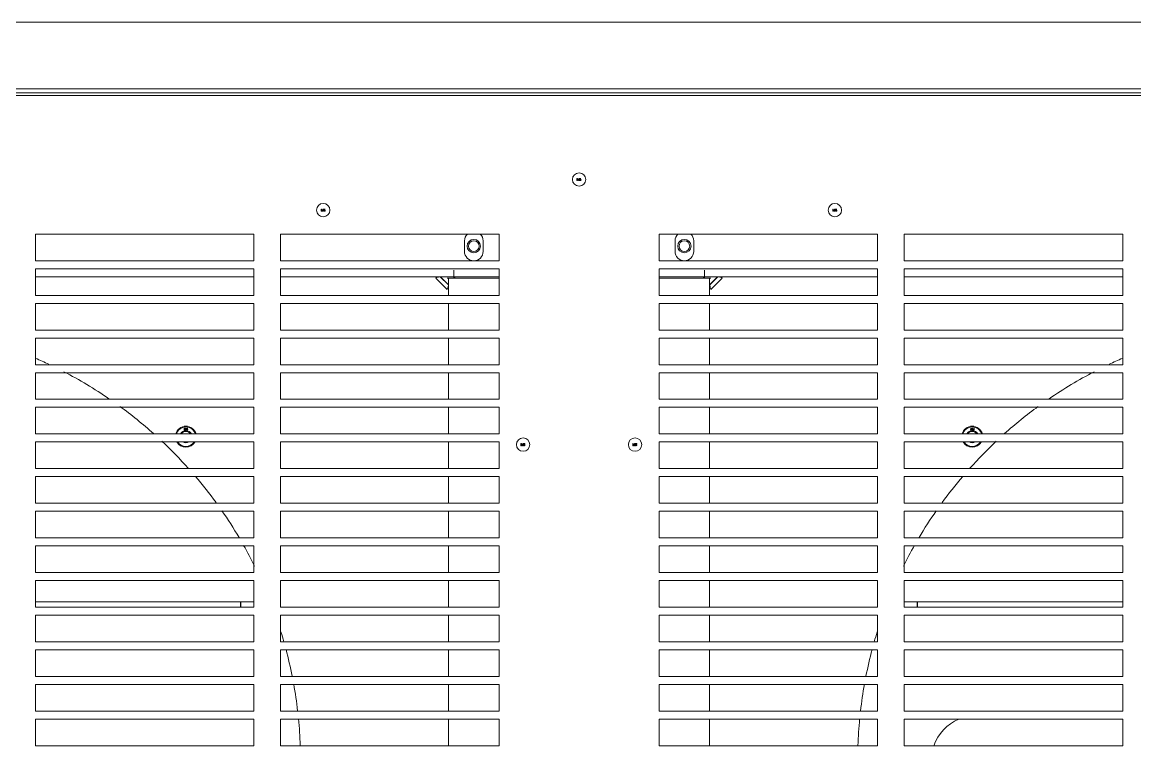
# Model space of a CAD drawing. Header units: inches. Extents: x -4705 to 38647, y 7098 to 31800.
# Drawn here: x 4920.7 to 5338.1, y 29159.6 to 29431.1 of the extents above; entities that cross this region are included whole.
import ezdxf

# ---------------------------------------------------------------- set-up
doc = ezdxf.new("R2010")
doc.units = ezdxf.units.IN
doc.header["$LTSCALE"] = 10
doc.header["$MEASUREMENT"] = 0
doc.layers.get('0').update_dxf_attribs({"lineweight": 0})

msp = doc.modelspace()

# ---------------------------------------------------------------- linework, layer by layer
at = {"color": 7, "linetype": 'Continuous'}
for p, q in [((4607.142, 29431.066), (5652.142, 29431.066)), ((4589.642, 29404.566), (5669.642, 29404.566)), ((4607.142, 29406.066), (5652.142, 29406.066)), ((4590.642, 29403.566), (5668.642, 29403.566)), ((5128.842, 29372.466), (5128.842, 29371.666)), ((5128.992, 29372.466), (5128.842, 29372.466)), ((5128.842, 29371.666), (5128.942, 29371.666)), ((5128.942, 29371.666), (5128.942, 29372.295)), ((5128.942, 29372.295), (5129.176, 29371.666)), ((5129.242, 29371.751), (5128.992, 29372.466)), ((5129.176, 29371.666), (5129.309, 29371.666)), ((5129.492, 29372.466), (5129.242, 29371.751)), ((5129.309, 29371.666), (5129.542, 29372.295)), ((5129.642, 29372.466), (5129.492, 29372.466)), ((5129.542, 29372.295), (5129.542, 29371.666)), ((5129.542, 29371.666), (5129.642, 29371.666)), ((5129.642, 29371.666), (5129.642, 29372.466)), ((5129.776, 29372.466), (5129.776, 29372.023)), ((5130.342, 29372.466), (5129.776, 29372.466)), ((5129.776, 29372.023), (5129.892, 29372.023)), ((5129.776, 29371.87), (5129.809, 29371.802)), ((5129.876, 29371.87), (5129.776, 29371.87)), ((5129.809, 29371.802), (5129.859, 29371.734)), ((5129.859, 29372.108), (5129.859, 29372.38)), ((5129.859, 29372.38), (5130.342, 29372.38)), ((5129.942, 29372.159), (5129.859, 29372.108)), ((5129.859, 29371.734), (5129.942, 29371.683)), ((5129.909, 29371.802), (5129.876, 29371.87)), ((5129.892, 29372.023), (5129.959, 29372.074)), ((5129.959, 29371.768), (5129.909, 29371.802)), ((5130.026, 29372.176), (5129.942, 29372.159)), ((5129.942, 29371.683), (5130.026, 29371.666)), ((5129.959, 29372.074), (5130.026, 29372.091)), ((5130.026, 29371.751), (5129.959, 29371.768)), ((5130.126, 29372.176), (5130.026, 29372.176)), ((5130.026, 29372.091), (5130.126, 29372.091)), ((5130.126, 29371.751), (5130.026, 29371.751)), ((5130.026, 29371.666), (5130.126, 29371.666)), ((5130.209, 29372.159), (5130.126, 29372.176)), ((5130.126, 29372.091), (5130.192, 29372.074)), ((5130.192, 29371.768), (5130.126, 29371.751)), ((5130.126, 29371.666), (5130.209, 29371.683)), ((5130.192, 29372.074), (5130.242, 29372.04)), ((5130.242, 29371.802), (5130.192, 29371.768)), ((5130.292, 29372.108), (5130.209, 29372.159)), ((5130.209, 29371.683), (5130.292, 29371.734)), ((5130.242, 29372.04), (5130.276, 29371.989)), ((5130.276, 29371.853), (5130.242, 29371.802)), ((5130.276, 29371.989), (5130.292, 29371.938)), ((5130.292, 29371.904), (5130.276, 29371.853)), ((5130.342, 29372.04), (5130.292, 29372.108)), ((5130.292, 29371.938), (5130.292, 29371.904)), ((5130.292, 29371.734), (5130.342, 29371.802)), ((5130.342, 29372.38), (5130.342, 29372.466)), ((5130.376, 29371.955), (5130.342, 29372.04)), ((5130.342, 29371.802), (5130.376, 29371.887)), ((5130.376, 29371.887), (5130.376, 29371.955)), ((5032.842, 29360.966), (5032.842, 29360.166)), ((5032.992, 29360.966), (5032.842, 29360.966)), ((5032.842, 29360.166), (5032.942, 29360.166)), ((5032.942, 29360.166), (5032.942, 29360.795)), ((5032.942, 29360.795), (5033.176, 29360.166)), ((5033.242, 29360.251), (5032.992, 29360.966)), ((5033.176, 29360.166), (5033.309, 29360.166)), ((5033.492, 29360.966), (5033.242, 29360.251)), ((5033.309, 29360.166), (5033.542, 29360.795)), ((5033.642, 29360.966), (5033.492, 29360.966)), ((5033.542, 29360.795), (5033.542, 29360.166)), ((5033.542, 29360.166), (5033.642, 29360.166)), ((5033.642, 29360.166), (5033.642, 29360.966)), ((5033.776, 29360.966), (5033.776, 29360.523)), ((5034.342, 29360.966), (5033.776, 29360.966)), ((5033.776, 29360.523), (5033.892, 29360.523)), ((5033.776, 29360.37), (5033.809, 29360.302)), ((5033.876, 29360.37), (5033.776, 29360.37)), ((5033.809, 29360.302), (5033.859, 29360.234)), ((5033.859, 29360.608), (5033.859, 29360.88)), ((5033.859, 29360.88), (5034.342, 29360.88)), ((5033.942, 29360.659), (5033.859, 29360.608)), ((5033.859, 29360.234), (5033.942, 29360.183)), ((5033.909, 29360.302), (5033.876, 29360.37)), ((5033.892, 29360.523), (5033.959, 29360.574)), ((5033.959, 29360.268), (5033.909, 29360.302)), ((5034.026, 29360.676), (5033.942, 29360.659)), ((5033.942, 29360.183), (5034.026, 29360.166)), ((5033.959, 29360.574), (5034.026, 29360.591)), ((5034.026, 29360.251), (5033.959, 29360.268)), ((5034.126, 29360.676), (5034.026, 29360.676)), ((5034.026, 29360.591), (5034.126, 29360.591)), ((5034.126, 29360.251), (5034.026, 29360.251)), ((5034.026, 29360.166), (5034.126, 29360.166)), ((5034.209, 29360.659), (5034.126, 29360.676)), ((5034.126, 29360.591), (5034.192, 29360.574)), ((5034.192, 29360.268), (5034.126, 29360.251)), ((5034.126, 29360.166), (5034.209, 29360.183)), ((5034.192, 29360.574), (5034.242, 29360.54)), ((5034.242, 29360.302), (5034.192, 29360.268)), ((5034.292, 29360.608), (5034.209, 29360.659)), ((5034.209, 29360.183), (5034.292, 29360.234)), ((5034.242, 29360.54), (5034.276, 29360.489)), ((5034.276, 29360.353), (5034.242, 29360.302)), ((5034.276, 29360.489), (5034.292, 29360.438)), ((5034.292, 29360.404), (5034.276, 29360.353)), ((5034.342, 29360.54), (5034.292, 29360.608)), ((5034.292, 29360.438), (5034.292, 29360.404)), ((5034.292, 29360.234), (5034.342, 29360.302)), ((5034.342, 29360.88), (5034.342, 29360.966)), ((5034.376, 29360.455), (5034.342, 29360.54)), ((5034.342, 29360.302), (5034.376, 29360.387)), ((5034.376, 29360.387), (5034.376, 29360.455)), ((5224.842, 29360.966), (5224.842, 29360.166)), ((5224.992, 29360.966), (5224.842, 29360.966)), ((5224.842, 29360.166), (5224.942, 29360.166)), ((5224.942, 29360.166), (5224.942, 29360.795)), ((5224.942, 29360.795), (5225.176, 29360.166)), ((5225.242, 29360.251), (5224.992, 29360.966)), ((5225.176, 29360.166), (5225.309, 29360.166)), ((5225.492, 29360.966), (5225.242, 29360.251)), ((5225.309, 29360.166), (5225.542, 29360.795)), ((5225.642, 29360.966), (5225.492, 29360.966)), ((5225.542, 29360.795), (5225.542, 29360.166)), ((5225.542, 29360.166), (5225.642, 29360.166)), ((5225.642, 29360.166), (5225.642, 29360.966)), ((5225.776, 29360.966), (5225.776, 29360.523)), ((5226.342, 29360.966), (5225.776, 29360.966)), ((5225.776, 29360.523), (5225.892, 29360.523)), ((5225.776, 29360.37), (5225.809, 29360.302)), ((5225.876, 29360.37), (5225.776, 29360.37)), ((5225.809, 29360.302), (5225.859, 29360.234)), ((5225.859, 29360.608), (5225.859, 29360.88)), ((5225.859, 29360.88), (5226.342, 29360.88)), ((5225.942, 29360.659), (5225.859, 29360.608)), ((5225.859, 29360.234), (5225.942, 29360.183)), ((5225.909, 29360.302), (5225.876, 29360.37)), ((5225.892, 29360.523), (5225.959, 29360.574)), ((5225.959, 29360.268), (5225.909, 29360.302)), ((5226.026, 29360.676), (5225.942, 29360.659)), ((5225.942, 29360.183), (5226.026, 29360.166)), ((5225.959, 29360.574), (5226.026, 29360.591)), ((5226.026, 29360.251), (5225.959, 29360.268)), ((5226.126, 29360.676), (5226.026, 29360.676)), ((5226.026, 29360.591), (5226.126, 29360.591)), ((5226.126, 29360.251), (5226.026, 29360.251)), ((5226.026, 29360.166), (5226.126, 29360.166)), ((5226.209, 29360.659), (5226.126, 29360.676)), ((5226.126, 29360.591), (5226.192, 29360.574)), ((5226.192, 29360.268), (5226.126, 29360.251)), ((5226.126, 29360.166), (5226.209, 29360.183)), ((5226.192, 29360.574), (5226.242, 29360.54)), ((5226.242, 29360.302), (5226.192, 29360.268)), ((5226.292, 29360.608), (5226.209, 29360.659)), ((5226.209, 29360.183), (5226.292, 29360.234)), ((5226.242, 29360.54), (5226.276, 29360.489)), ((5226.276, 29360.353), (5226.242, 29360.302)), ((5226.276, 29360.489), (5226.292, 29360.438)), ((5226.292, 29360.404), (5226.276, 29360.353)), ((5226.342, 29360.54), (5226.292, 29360.608)), ((5226.292, 29360.438), (5226.292, 29360.404)), ((5226.292, 29360.234), (5226.342, 29360.302)), ((5226.342, 29360.88), (5226.342, 29360.966)), ((5226.376, 29360.455), (5226.342, 29360.54)), ((5226.342, 29360.302), (5226.376, 29360.387)), ((5226.376, 29360.387), (5226.376, 29360.455)), ((4925.642, 29341.566), (4925.642, 29351.566)), ((4925.642, 29351.566), (5007.642, 29351.566)), ((5007.642, 29351.566), (5007.642, 29341.566)), ((5017.642, 29341.566), (5017.642, 29351.566)), ((5017.642, 29351.566), (5099.642, 29351.566)), ((5099.642, 29351.566), (5099.642, 29341.566)), ((5159.642, 29351.566), (5159.642, 29341.566)), ((5241.642, 29351.566), (5159.642, 29351.566)), ((5241.642, 29341.566), (5241.642, 29351.566)), ((5251.642, 29351.566), (5251.642, 29341.566)), ((5333.642, 29351.566), (5251.642, 29351.566)), ((5333.642, 29341.566), (5333.642, 29351.566)), ((5086.642, 29345.066), (5086.642, 29349.066)), ((5093.642, 29349.066), (5093.642, 29345.066)), ((5165.642, 29349.066), (5165.642, 29345.066)), ((5172.642, 29345.066), (5172.642, 29349.066)), ((5007.642, 29341.566), (4925.642, 29341.566)), ((5099.642, 29341.566), (5017.642, 29341.566)), ((5159.642, 29341.566), (5241.642, 29341.566)), ((5251.642, 29341.566), (5333.642, 29341.566)), ((4925.642, 29328.566), (4925.642, 29338.566)), ((4925.642, 29338.566), (5007.642, 29338.566)), ((5007.642, 29338.566), (5007.642, 29328.566)), ((5017.642, 29328.566), (5017.642, 29338.566)), ((5017.642, 29338.566), (5099.642, 29338.566)), ((5082.642, 29338.066), (5082.642, 29335.066)), ((5099.642, 29338.566), (5099.642, 29328.566)), ((5159.642, 29338.566), (5159.642, 29328.566)), ((5241.642, 29338.566), (5159.642, 29338.566)), ((5176.642, 29338.066), (5176.642, 29335.066)), ((5241.642, 29328.566), (5241.642, 29338.566)), ((5251.642, 29338.566), (5251.642, 29328.566)), ((5333.642, 29338.566), (5251.642, 29338.566)), ((5333.642, 29328.566), (5333.642, 29338.566)), ((4925.642, 29335.566), (5007.642, 29335.566)), ((5017.642, 29335.566), (5099.642, 29335.566)), ((5080.143, 29330.824), (5075.901, 29335.067)), ((5080.642, 29332.482), (5077.558, 29335.565)), ((5080.642, 29332.566), (5077.642, 29335.566)), ((5099.642, 29335.066), (5080.142, 29335.066)), ((5080.642, 29335.066), (5080.642, 29328.566)), ((5082.642, 29335.566), (5083.142, 29335.066)), ((5241.642, 29335.566), (5159.642, 29335.566)), ((5159.642, 29335.066), (5179.142, 29335.066)), ((5176.642, 29335.566), (5176.142, 29335.066)), ((5178.642, 29332.566), (5181.642, 29335.566)), ((5178.642, 29335.066), (5178.642, 29328.566)), ((5178.643, 29332.482), (5181.726, 29335.565)), ((5179.141, 29330.824), (5183.384, 29335.067)), ((5333.642, 29335.566), (5251.642, 29335.566)), ((5007.642, 29328.566), (4925.642, 29328.566)), ((4925.642, 29315.566), (4925.642, 29325.566)), ((4925.642, 29325.566), (5007.642, 29325.566)), ((5007.642, 29325.566), (5007.642, 29315.566)), ((5099.642, 29328.566), (5017.642, 29328.566)), ((5017.642, 29315.566), (5017.642, 29325.566)), ((5017.642, 29325.566), (5099.642, 29325.566)), ((5080.642, 29325.566), (5080.642, 29315.566)), ((5099.642, 29325.566), (5099.642, 29315.566)), ((5159.642, 29328.566), (5241.642, 29328.566)), ((5159.642, 29325.566), (5159.642, 29315.566)), ((5241.642, 29325.566), (5159.642, 29325.566)), ((5178.642, 29325.566), (5178.642, 29315.566)), ((5241.642, 29315.566), (5241.642, 29325.566)), ((5251.642, 29328.566), (5333.642, 29328.566)), ((5251.642, 29325.566), (5251.642, 29315.566)), ((5333.642, 29325.566), (5251.642, 29325.566)), ((5333.642, 29315.566), (5333.642, 29325.566)), ((5007.642, 29315.566), (4925.642, 29315.566)), ((4925.642, 29302.566), (4925.642, 29312.566)), ((4925.642, 29312.566), (5007.642, 29312.566)), ((5007.642, 29312.566), (5007.642, 29302.566)), ((5099.642, 29315.566), (5017.642, 29315.566)), ((5017.642, 29302.566), (5017.642, 29312.566)), ((5017.642, 29312.566), (5099.642, 29312.566)), ((5080.642, 29312.566), (5080.642, 29302.566)), ((5099.642, 29312.566), (5099.642, 29302.566)), ((5159.642, 29315.566), (5241.642, 29315.566)), ((5159.642, 29312.566), (5159.642, 29302.566)), ((5241.642, 29312.566), (5159.642, 29312.566)), ((5178.642, 29312.566), (5178.642, 29302.566)), ((5241.642, 29302.566), (5241.642, 29312.566)), ((5251.642, 29315.566), (5333.642, 29315.566)), ((5251.642, 29312.566), (5251.642, 29302.566)), ((5333.642, 29312.566), (5251.642, 29312.566)), ((5333.642, 29302.566), (5333.642, 29312.566)), ((5007.642, 29302.566), (4925.642, 29302.566)), ((4925.642, 29289.566), (4925.642, 29299.566)), ((4925.642, 29299.566), (5007.642, 29299.566)), ((5007.642, 29299.566), (5007.642, 29289.566)), ((5099.642, 29302.566), (5017.642, 29302.566)), ((5017.642, 29289.566), (5017.642, 29299.566)), ((5017.642, 29299.566), (5099.642, 29299.566)), ((5080.642, 29299.566), (5080.642, 29289.566)), ((5099.642, 29299.566), (5099.642, 29289.566)), ((5159.642, 29302.566), (5241.642, 29302.566)), ((5159.642, 29299.566), (5159.642, 29289.566)), ((5241.642, 29299.566), (5159.642, 29299.566)), ((5178.642, 29299.566), (5178.642, 29289.566)), ((5241.642, 29289.566), (5241.642, 29299.566)), ((5251.642, 29302.566), (5333.642, 29302.566)), ((5251.642, 29299.566), (5251.642, 29289.566)), ((5333.642, 29299.566), (5251.642, 29299.566)), ((5333.642, 29289.566), (5333.642, 29299.566)), ((5007.642, 29289.566), (4925.642, 29289.566)), ((5099.642, 29289.566), (5017.642, 29289.566)), ((5159.642, 29289.566), (5241.642, 29289.566)), ((5251.642, 29289.566), (5333.642, 29289.566)), ((4925.642, 29276.566), (4925.642, 29286.566)), ((4925.642, 29286.566), (5007.642, 29286.566)), ((5007.642, 29286.566), (5007.642, 29276.566)), ((5017.642, 29276.566), (5017.642, 29286.566)), ((5017.642, 29286.566), (5099.642, 29286.566)), ((5080.642, 29286.566), (5080.642, 29276.566)), ((5099.642, 29286.566), (5099.642, 29276.566)), ((5159.642, 29286.566), (5159.642, 29276.566)), ((5241.642, 29286.566), (5159.642, 29286.566)), ((5178.642, 29286.566), (5178.642, 29276.566)), ((5241.642, 29276.566), (5241.642, 29286.566)), ((5251.642, 29286.566), (5251.642, 29276.566)), ((5333.642, 29286.566), (5251.642, 29286.566)), ((5333.642, 29276.566), (5333.642, 29286.566)), ((4981.418, 29278.741), (4981.418, 29278.041)), ((4981.549, 29278.741), (4981.418, 29278.741)), ((4981.768, 29278.116), (4981.549, 29278.741)), ((4981.987, 29278.741), (4981.768, 29278.116)), ((4982.118, 29278.741), (4981.987, 29278.741)), ((4982.118, 29278.041), (4982.118, 29278.741)), ((4982.585, 29278.741), (4982.235, 29278.339)), ((4982.672, 29278.741), (4982.585, 29278.741)), ((4982.672, 29278.339), (4982.672, 29278.741)), ((5276.612, 29278.339), (5276.612, 29278.741)), ((5276.612, 29278.741), (5276.7, 29278.741)), ((5276.7, 29278.741), (5277.05, 29278.339)), ((5277.166, 29278.041), (5277.166, 29278.741)), ((5277.166, 29278.741), (5277.298, 29278.741)), ((5277.298, 29278.741), (5277.516, 29278.116)), ((5277.516, 29278.116), (5277.735, 29278.741)), ((5277.735, 29278.741), (5277.866, 29278.741)), ((5277.866, 29278.741), (5277.866, 29278.041)), ((5007.642, 29276.566), (4925.642, 29276.566)), ((4981.418, 29278.041), (4981.506, 29278.041)), ((4981.506, 29278.041), (4981.506, 29278.593)), ((4981.506, 29278.593), (4981.71, 29278.041)), ((4981.71, 29278.041), (4981.827, 29278.041)), ((4981.827, 29278.041), (4982.031, 29278.593)), ((4982.031, 29278.593), (4982.031, 29278.041)), ((4982.031, 29278.041), (4982.118, 29278.041)), ((4982.235, 29278.339), (4982.235, 29278.25)), ((4982.235, 29278.25), (4982.585, 29278.25)), ((4982.337, 29278.339), (4982.585, 29278.622)), ((4982.585, 29278.339), (4982.337, 29278.339)), ((4982.585, 29278.622), (4982.585, 29278.339)), ((4982.585, 29278.25), (4982.585, 29278.041)), ((4982.585, 29278.041), (4982.672, 29278.041)), ((4982.818, 29278.339), (4982.672, 29278.339)), ((4982.672, 29278.041), (4982.672, 29278.25)), ((4982.672, 29278.25), (4982.818, 29278.25)), ((4982.818, 29278.25), (4982.818, 29278.339)), ((5099.642, 29276.566), (5017.642, 29276.566)), ((5159.642, 29276.566), (5241.642, 29276.566)), ((5251.642, 29276.566), (5333.642, 29276.566)), ((5276.466, 29278.25), (5276.466, 29278.339)), ((5276.466, 29278.339), (5276.612, 29278.339)), ((5276.612, 29278.25), (5276.466, 29278.25)), ((5276.612, 29278.041), (5276.612, 29278.25)), ((5276.7, 29278.041), (5276.612, 29278.041)), ((5276.7, 29278.622), (5276.7, 29278.339)), ((5276.948, 29278.339), (5276.7, 29278.622)), ((5276.7, 29278.339), (5276.948, 29278.339)), ((5276.7, 29278.25), (5276.7, 29278.041)), ((5277.05, 29278.25), (5276.7, 29278.25)), ((5277.05, 29278.339), (5277.05, 29278.25)), ((5277.254, 29278.041), (5277.166, 29278.041)), ((5277.254, 29278.593), (5277.254, 29278.041)), ((5277.458, 29278.041), (5277.254, 29278.593)), ((5277.575, 29278.041), (5277.458, 29278.041)), ((5277.779, 29278.593), (5277.575, 29278.041)), ((5277.779, 29278.041), (5277.779, 29278.593)), ((5277.866, 29278.041), (5277.779, 29278.041)), ((4925.642, 29263.566), (4925.642, 29273.566)), ((4925.642, 29273.566), (5007.642, 29273.566)), ((5007.642, 29273.566), (5007.642, 29263.566)), ((5017.642, 29263.566), (5017.642, 29273.566)), ((5017.642, 29273.566), (5099.642, 29273.566)), ((5080.642, 29273.566), (5080.642, 29263.566)), ((5099.642, 29273.566), (5099.642, 29263.566)), ((5107.842, 29272.966), (5107.842, 29272.166)), ((5107.992, 29272.966), (5107.842, 29272.966)), ((5107.842, 29272.166), (5107.942, 29272.166)), ((5107.942, 29272.166), (5107.942, 29272.795)), ((5107.942, 29272.795), (5108.176, 29272.166)), ((5108.242, 29272.251), (5107.992, 29272.966)), ((5108.176, 29272.166), (5108.309, 29272.166)), ((5108.492, 29272.966), (5108.242, 29272.251)), ((5108.309, 29272.166), (5108.542, 29272.795)), ((5108.642, 29272.966), (5108.492, 29272.966)), ((5108.542, 29272.795), (5108.542, 29272.166)), ((5108.542, 29272.166), (5108.642, 29272.166)), ((5108.642, 29272.166), (5108.642, 29272.966)), ((5108.776, 29272.966), (5108.776, 29272.523)), ((5109.342, 29272.966), (5108.776, 29272.966)), ((5108.776, 29272.523), (5108.892, 29272.523)), ((5108.776, 29272.37), (5108.809, 29272.302)), ((5108.876, 29272.37), (5108.776, 29272.37)), ((5108.809, 29272.302), (5108.859, 29272.234)), ((5108.859, 29272.608), (5108.859, 29272.88)), ((5108.859, 29272.88), (5109.342, 29272.88)), ((5108.942, 29272.659), (5108.859, 29272.608)), ((5108.859, 29272.234), (5108.942, 29272.183)), ((5108.909, 29272.302), (5108.876, 29272.37)), ((5108.892, 29272.523), (5108.959, 29272.574)), ((5108.959, 29272.268), (5108.909, 29272.302)), ((5109.026, 29272.676), (5108.942, 29272.659)), ((5108.942, 29272.183), (5109.026, 29272.166)), ((5108.959, 29272.574), (5109.026, 29272.591)), ((5109.026, 29272.251), (5108.959, 29272.268)), ((5109.126, 29272.676), (5109.026, 29272.676)), ((5109.026, 29272.591), (5109.126, 29272.591)), ((5109.126, 29272.251), (5109.026, 29272.251)), ((5109.026, 29272.166), (5109.126, 29272.166)), ((5109.209, 29272.659), (5109.126, 29272.676)), ((5109.126, 29272.591), (5109.192, 29272.574)), ((5109.192, 29272.268), (5109.126, 29272.251)), ((5109.126, 29272.166), (5109.209, 29272.183)), ((5109.192, 29272.574), (5109.242, 29272.54)), ((5109.242, 29272.302), (5109.192, 29272.268)), ((5109.292, 29272.608), (5109.209, 29272.659)), ((5109.209, 29272.183), (5109.292, 29272.234)), ((5109.242, 29272.54), (5109.276, 29272.489)), ((5109.276, 29272.353), (5109.242, 29272.302)), ((5109.276, 29272.489), (5109.292, 29272.438)), ((5109.292, 29272.404), (5109.276, 29272.353)), ((5109.342, 29272.54), (5109.292, 29272.608)), ((5109.292, 29272.438), (5109.292, 29272.404)), ((5109.292, 29272.234), (5109.342, 29272.302)), ((5109.342, 29272.88), (5109.342, 29272.966)), ((5109.376, 29272.455), (5109.342, 29272.54)), ((5109.342, 29272.302), (5109.376, 29272.387)), ((5109.376, 29272.387), (5109.376, 29272.455)), ((5149.842, 29272.966), (5149.842, 29272.166)), ((5149.992, 29272.966), (5149.842, 29272.966)), ((5149.842, 29272.166), (5149.942, 29272.166)), ((5149.942, 29272.166), (5149.942, 29272.795)), ((5149.942, 29272.795), (5150.176, 29272.166)), ((5150.242, 29272.251), (5149.992, 29272.966)), ((5150.176, 29272.166), (5150.309, 29272.166)), ((5150.492, 29272.966), (5150.242, 29272.251)), ((5150.309, 29272.166), (5150.542, 29272.795)), ((5150.642, 29272.966), (5150.492, 29272.966)), ((5150.542, 29272.795), (5150.542, 29272.166)), ((5150.542, 29272.166), (5150.642, 29272.166)), ((5150.642, 29272.166), (5150.642, 29272.966)), ((5150.776, 29272.966), (5150.776, 29272.523)), ((5151.342, 29272.966), (5150.776, 29272.966)), ((5150.776, 29272.523), (5150.892, 29272.523)), ((5150.776, 29272.37), (5150.809, 29272.302)), ((5150.876, 29272.37), (5150.776, 29272.37)), ((5150.809, 29272.302), (5150.859, 29272.234)), ((5150.859, 29272.608), (5150.859, 29272.88)), ((5150.859, 29272.88), (5151.342, 29272.88)), ((5150.942, 29272.659), (5150.859, 29272.608)), ((5150.859, 29272.234), (5150.942, 29272.183)), ((5150.909, 29272.302), (5150.876, 29272.37)), ((5150.892, 29272.523), (5150.959, 29272.574)), ((5150.959, 29272.268), (5150.909, 29272.302)), ((5151.026, 29272.676), (5150.942, 29272.659)), ((5150.942, 29272.183), (5151.026, 29272.166)), ((5150.959, 29272.574), (5151.026, 29272.591)), ((5151.026, 29272.251), (5150.959, 29272.268)), ((5151.126, 29272.676), (5151.026, 29272.676)), ((5151.026, 29272.591), (5151.126, 29272.591)), ((5151.126, 29272.251), (5151.026, 29272.251)), ((5151.026, 29272.166), (5151.126, 29272.166)), ((5151.209, 29272.659), (5151.126, 29272.676)), ((5151.126, 29272.591), (5151.192, 29272.574)), ((5151.192, 29272.268), (5151.126, 29272.251)), ((5151.126, 29272.166), (5151.209, 29272.183)), ((5151.192, 29272.574), (5151.242, 29272.54)), ((5151.242, 29272.302), (5151.192, 29272.268)), ((5151.292, 29272.608), (5151.209, 29272.659)), ((5151.209, 29272.183), (5151.292, 29272.234)), ((5151.242, 29272.54), (5151.276, 29272.489)), ((5151.276, 29272.353), (5151.242, 29272.302)), ((5151.276, 29272.489), (5151.292, 29272.438)), ((5151.292, 29272.404), (5151.276, 29272.353)), ((5151.342, 29272.54), (5151.292, 29272.608)), ((5151.292, 29272.438), (5151.292, 29272.404)), ((5151.292, 29272.234), (5151.342, 29272.302)), ((5151.342, 29272.88), (5151.342, 29272.966)), ((5151.376, 29272.455), (5151.342, 29272.54)), ((5151.342, 29272.302), (5151.376, 29272.387)), ((5151.376, 29272.387), (5151.376, 29272.455)), ((5159.642, 29273.566), (5159.642, 29263.566)), ((5241.642, 29273.566), (5159.642, 29273.566)), ((5178.642, 29273.566), (5178.642, 29263.566)), ((5241.642, 29263.566), (5241.642, 29273.566)), ((5251.642, 29273.566), (5251.642, 29263.566)), ((5333.642, 29273.566), (5251.642, 29273.566)), ((5333.642, 29263.566), (5333.642, 29273.566)), ((5007.642, 29263.566), (4925.642, 29263.566)), ((5099.642, 29263.566), (5017.642, 29263.566)), ((5159.642, 29263.566), (5241.642, 29263.566)), ((5251.642, 29263.566), (5333.642, 29263.566)), ((4925.642, 29250.566), (4925.642, 29260.566)), ((4925.642, 29260.566), (5007.642, 29260.566)), ((5007.642, 29260.566), (5007.642, 29250.566)), ((5017.642, 29250.566), (5017.642, 29260.566)), ((5017.642, 29260.566), (5099.642, 29260.566)), ((5080.642, 29260.566), (5080.642, 29250.566)), ((5099.642, 29260.566), (5099.642, 29250.566)), ((5159.642, 29260.566), (5159.642, 29250.566)), ((5241.642, 29260.566), (5159.642, 29260.566)), ((5178.642, 29260.566), (5178.642, 29250.566)), ((5241.642, 29250.566), (5241.642, 29260.566)), ((5251.642, 29260.566), (5251.642, 29250.566)), ((5333.642, 29260.566), (5251.642, 29260.566)), ((5333.642, 29250.566), (5333.642, 29260.566)), ((5007.642, 29250.566), (4925.642, 29250.566)), ((5099.642, 29250.566), (5017.642, 29250.566)), ((5159.642, 29250.566), (5241.642, 29250.566)), ((5251.642, 29250.566), (5333.642, 29250.566)), ((4925.642, 29237.566), (4925.642, 29247.566)), ((4925.642, 29247.566), (5007.642, 29247.566)), ((5007.642, 29247.566), (5007.642, 29237.566)), ((5017.642, 29237.566), (5017.642, 29247.566)), ((5017.642, 29247.566), (5099.642, 29247.566)), ((5080.642, 29247.566), (5080.642, 29237.566)), ((5099.642, 29247.566), (5099.642, 29237.566)), ((5159.642, 29247.566), (5159.642, 29237.566)), ((5241.642, 29247.566), (5159.642, 29247.566)), ((5178.642, 29247.566), (5178.642, 29237.566)), ((5241.642, 29237.566), (5241.642, 29247.566)), ((5251.642, 29247.566), (5251.642, 29237.566)), ((5333.642, 29247.566), (5251.642, 29247.566)), ((5333.642, 29237.566), (5333.642, 29247.566)), ((5007.642, 29237.566), (4925.642, 29237.566)), ((5099.642, 29237.566), (5017.642, 29237.566)), ((5159.642, 29237.566), (5241.642, 29237.566)), ((5251.642, 29237.566), (5333.642, 29237.566)), ((4925.642, 29224.566), (4925.642, 29234.566)), ((4925.642, 29234.566), (5007.642, 29234.566)), ((5007.642, 29234.566), (5007.642, 29224.566)), ((5017.642, 29224.566), (5017.642, 29234.566)), ((5017.642, 29234.566), (5099.642, 29234.566)), ((5080.642, 29234.566), (5080.642, 29224.566)), ((5099.642, 29234.566), (5099.642, 29224.566)), ((5159.642, 29234.566), (5159.642, 29224.566)), ((5241.642, 29234.566), (5159.642, 29234.566)), ((5178.642, 29234.566), (5178.642, 29224.566)), ((5241.642, 29224.566), (5241.642, 29234.566)), ((5251.642, 29234.566), (5251.642, 29224.566)), ((5333.642, 29234.566), (5251.642, 29234.566)), ((5333.642, 29224.566), (5333.642, 29234.566)), ((5007.642, 29224.566), (4925.642, 29224.566)), ((5099.642, 29224.566), (5017.642, 29224.566)), ((5159.642, 29224.566), (5241.642, 29224.566)), ((5251.642, 29224.566), (5333.642, 29224.566)), ((4925.642, 29211.566), (4925.642, 29221.566)), ((4925.642, 29221.566), (5007.642, 29221.566)), ((5007.642, 29221.566), (5007.642, 29211.566)), ((5017.642, 29211.566), (5017.642, 29221.566)), ((5017.642, 29221.566), (5099.642, 29221.566)), ((5080.642, 29221.566), (5080.642, 29211.566)), ((5099.642, 29221.566), (5099.642, 29211.566)), ((5159.642, 29221.566), (5159.642, 29211.566)), ((5241.642, 29221.566), (5159.642, 29221.566)), ((5178.642, 29221.566), (5178.642, 29211.566)), ((5241.642, 29211.566), (5241.642, 29221.566)), ((5251.642, 29221.566), (5251.642, 29211.566)), ((5333.642, 29221.566), (5251.642, 29221.566)), ((5333.642, 29211.566), (5333.642, 29221.566)), ((4925.642, 29213.566), (5002.642, 29213.566)), ((5002.642, 29213.566), (5002.642, 29211.566)), ((5002.742, 29213.566), (5002.742, 29211.566)), ((5002.742, 29213.566), (5007.642, 29213.566)), ((5251.642, 29213.566), (5256.542, 29213.566)), ((5256.542, 29213.566), (5256.542, 29211.566)), ((5256.642, 29213.566), (5256.542, 29213.566)), ((5256.642, 29213.566), (5256.642, 29211.566)), ((5256.642, 29213.566), (5333.642, 29213.566)), ((5007.642, 29211.566), (4925.642, 29211.566)), ((4925.642, 29198.566), (4925.642, 29208.566)), ((4925.642, 29208.566), (5007.642, 29208.566)), ((5007.642, 29208.566), (5007.642, 29198.566)), ((5099.642, 29211.566), (5017.642, 29211.566)), ((5017.642, 29198.566), (5017.642, 29208.566)), ((5017.642, 29208.566), (5099.642, 29208.566)), ((5080.642, 29208.566), (5080.642, 29198.566)), ((5099.642, 29208.566), (5099.642, 29198.566)), ((5159.642, 29211.566), (5241.642, 29211.566)), ((5159.642, 29208.566), (5159.642, 29198.566)), ((5241.642, 29208.566), (5159.642, 29208.566)), ((5178.642, 29208.566), (5178.642, 29198.566)), ((5241.642, 29198.566), (5241.642, 29208.566)), ((5251.642, 29211.566), (5333.642, 29211.566)), ((5251.642, 29208.566), (5251.642, 29198.566)), ((5333.642, 29208.566), (5251.642, 29208.566)), ((5333.642, 29198.566), (5333.642, 29208.566)), ((5007.642, 29198.566), (4925.642, 29198.566)), ((4925.642, 29185.566), (4925.642, 29195.566)), ((4925.642, 29195.566), (5007.642, 29195.566)), ((5007.642, 29195.566), (5007.642, 29185.566)), ((5099.642, 29198.566), (5017.642, 29198.566)), ((5017.642, 29185.566), (5017.642, 29195.566)), ((5017.642, 29195.566), (5099.642, 29195.566)), ((5080.642, 29195.566), (5080.642, 29185.566)), ((5099.642, 29195.566), (5099.642, 29185.566)), ((5159.642, 29198.566), (5241.642, 29198.566)), ((5159.642, 29195.566), (5159.642, 29185.566)), ((5241.642, 29195.566), (5159.642, 29195.566)), ((5178.642, 29195.566), (5178.642, 29185.566)), ((5241.642, 29185.566), (5241.642, 29195.566)), ((5251.642, 29198.566), (5333.642, 29198.566)), ((5251.642, 29195.566), (5251.642, 29185.566)), ((5333.642, 29195.566), (5251.642, 29195.566)), ((5333.642, 29185.566), (5333.642, 29195.566)), ((5007.642, 29185.566), (4925.642, 29185.566)), ((5099.642, 29185.566), (5017.642, 29185.566)), ((5159.642, 29185.566), (5241.642, 29185.566)), ((5251.642, 29185.566), (5333.642, 29185.566)), ((4925.642, 29172.566), (4925.642, 29182.566)), ((4925.642, 29182.566), (5007.642, 29182.566)), ((5007.642, 29182.566), (5007.642, 29172.566)), ((5017.642, 29172.566), (5017.642, 29182.566)), ((5017.642, 29182.566), (5099.642, 29182.566)), ((5080.642, 29182.566), (5080.642, 29172.566)), ((5099.642, 29182.566), (5099.642, 29172.566)), ((5159.642, 29182.566), (5159.642, 29172.566)), ((5241.642, 29182.566), (5159.642, 29182.566)), ((5178.642, 29182.566), (5178.642, 29172.566)), ((5241.642, 29172.566), (5241.642, 29182.566)), ((5251.642, 29182.566), (5251.642, 29172.566)), ((5333.642, 29182.566), (5251.642, 29182.566)), ((5333.642, 29172.566), (5333.642, 29182.566)), ((5007.642, 29172.566), (4925.642, 29172.566)), ((5099.642, 29172.566), (5017.642, 29172.566)), ((5159.642, 29172.566), (5241.642, 29172.566)), ((5251.642, 29172.566), (5333.642, 29172.566)), ((4925.642, 29159.566), (4925.642, 29169.566)), ((4925.642, 29169.566), (5007.642, 29169.566)), ((5007.642, 29169.566), (5007.642, 29159.566)), ((5017.642, 29159.566), (5017.642, 29169.566)), ((5017.642, 29169.566), (5099.642, 29169.566)), ((5080.642, 29169.566), (5080.642, 29159.566)), ((5099.642, 29169.566), (5099.642, 29159.566)), ((5159.642, 29169.566), (5159.642, 29159.566)), ((5241.642, 29169.566), (5159.642, 29169.566)), ((5178.642, 29169.566), (5178.642, 29159.566)), ((5241.642, 29159.566), (5241.642, 29169.566)), ((5251.642, 29169.566), (5251.642, 29159.566)), ((5333.642, 29169.566), (5251.642, 29169.566)), ((5333.642, 29159.566), (5333.642, 29169.566)), ((5007.642, 29159.566), (4925.642, 29159.566)), ((5099.642, 29159.566), (5017.642, 29159.566)), ((5159.642, 29159.566), (5241.642, 29159.566)), ((5251.642, 29159.566), (5333.642, 29159.566))]:
    msp.add_line(p, q, dxfattribs=at)
for centre, radius in [((5129.642, 29372.066), 2.5), ((5033.642, 29360.566), 2.5), ((5225.642, 29360.566), 2.5), ((5090.142, 29347.066), 2.5), ((5090.142, 29347.066), 2), ((5169.142, 29347.066), 2.5), ((5169.142, 29347.066), 2), ((5108.642, 29272.566), 2.5), ((5150.642, 29272.566), 2.5)]:
    msp.add_circle(centre, radius, dxfattribs=at)
for centre, radius, start, end in [((5090.142, 29349.066), 3.5, 133.62654, 180), ((5090.142, 29349.066), 3.5, 0, 46.37346), ((5169.142, 29349.066), 3.5, 133.62654, 180), ((5169.142, 29349.066), 3.5, 0, 46.37346), ((5090.142, 29345.066), 3.5, 180, 0), ((5169.142, 29345.066), 3.5, 180, 0), ((4860.142, 29153.566), 165, 64.66658, 66.58107), ((5399.142, 29153.566), 165, 113.41893, 115.33342), ((4860.142, 29153.566), 165, 55.64762, 62.49085), ((5399.142, 29153.566), 165, 117.50915, 124.35238), ((4860.142, 29153.566), 165, 48.25804, 53.90633), ((5399.142, 29153.566), 165, 126.09367, 131.74196), ((4982.118, 29275.541), 3.95, 15.0623, 164.9377), ((4982.118, 29275.541), 3.65, 16.3324, 163.6676), ((5277.166, 29275.541), 3.95, 15.0623, 164.9377), ((5277.166, 29275.541), 3.65, 16.3324, 163.6676), ((4982.118, 29275.541), 2.3, 26.51836, 153.48158), ((4982.118, 29275.541), 2, 30.83368, 149.16661), ((5277.166, 29275.541), 2.3, 26.51842, 153.48164), ((5277.166, 29275.541), 2, 30.83339, 149.16632), ((4860.142, 29153.566), 165, 41.86432, 46.78397), ((4982.118, 29275.541), 3.95, 210.08665, 329.91335), ((4982.118, 29275.541), 3.65, 212.84964, 327.15037), ((4982.118, 29275.541), 2.3, 239.48179, 300.51821), ((5277.166, 29275.541), 3.95, 210.08665, 329.91335), ((5277.166, 29275.541), 3.65, 212.84963, 327.15036), ((5277.166, 29275.541), 2.3, 239.48179, 300.51821), ((5399.142, 29153.566), 165, 133.21603, 138.13568), ((4860.142, 29153.566), 165, 36.10986, 40.45367), ((5399.142, 29153.566), 165, 139.54633, 143.89014), ((4860.142, 29153.566), 165, 30.66851, 34.80603), ((5399.142, 29153.566), 165, 145.19397, 149.33149), ((4860.142, 29153.566), 165, 26.42049, 29.47935), ((5399.142, 29153.566), 165, 150.52065, 153.57951), ((4860.142, 29153.566), 165, 15.83662, 17.1735), ((5399.142, 29153.566), 165, 162.8265, 164.16338), ((4860.142, 29153.566), 165, 11.20975, 14.77081), ((5399.142, 29153.566), 165, 165.22919, 168.79025), ((4860.142, 29153.566), 165, 6.62528, 10.14179), ((5399.142, 29153.566), 165, 169.85821, 173.37472), ((4860.142, 29153.566), 165, 2.09977, 5.58283), ((5399.142, 29153.566), 165, 174.41717, 177.90023), ((5279.142, 29153.566), 17.5, 113.67775, 159.91354)]:
    msp.add_arc(centre, radius, start, end, dxfattribs=at)
for points in [[(5075.901, 29335.067), (5076.311, 29335.408), (5076.464, 29335.336), (5077.601, 29335.555), (5077.558, 29335.565)], [(5183.384, 29335.067), (5182.973, 29335.408), (5182.82, 29335.336), (5181.684, 29335.555), (5181.726, 29335.565)], [(5080.143, 29330.824), (5080.484, 29331.235), (5080.413, 29331.388), (5080.631, 29332.524), (5080.642, 29332.482)], [(5179.141, 29330.824), (5178.8, 29331.235), (5178.872, 29331.388), (5178.653, 29332.524), (5178.643, 29332.482)]]:
    msp.add_open_spline(points, degree=3, knots=[0, 0, 0, 0, 0.9246007, 1, 1, 1, 1], dxfattribs=at)

doc.saveas('drawing.dxf')
